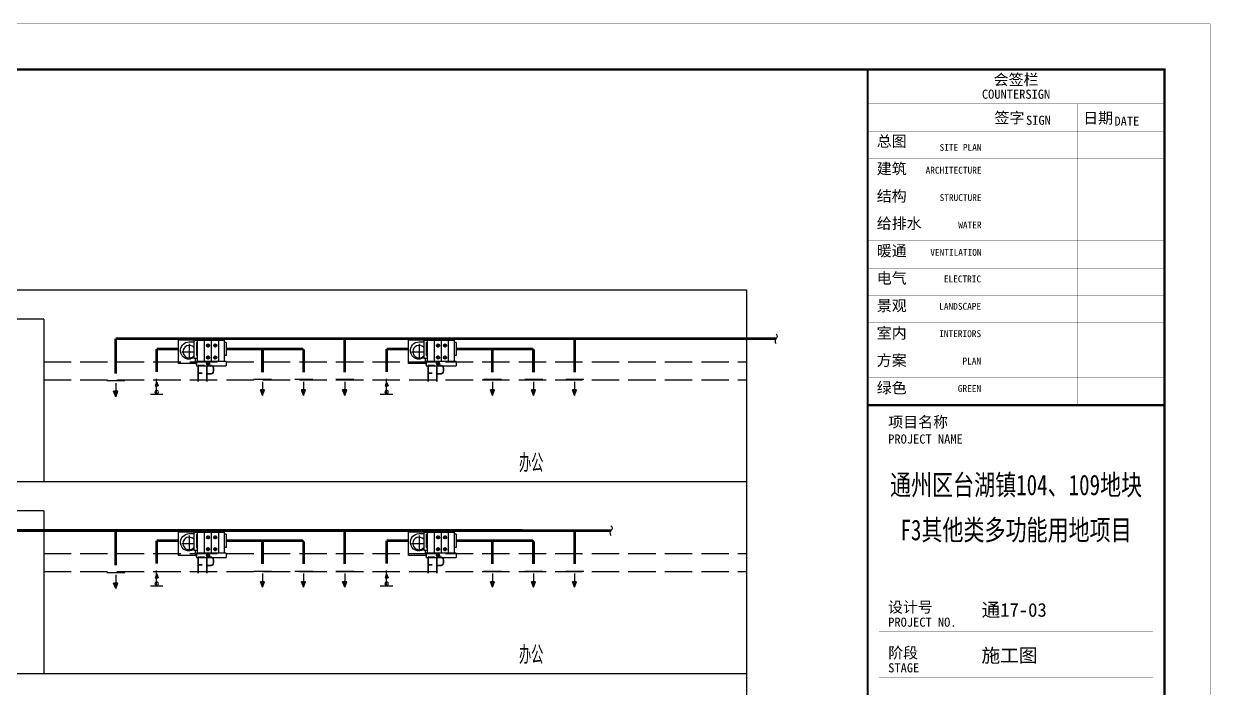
# Model space of a CAD drawing. Extents: x -778003 to -147913, y -2164908 to -814216.
# Drawn here: x -426004 to -400023, y -1054806 to -1040252 of the extents above; entities that cross this region are included whole.
import ezdxf
from ezdxf.enums import TextEntityAlignment as Align

# ---------------------------------------------------------------- set-up
doc = ezdxf.new("R2010")
doc.units = 0
doc.header["$LTSCALE"] = 1000
doc.header["$MEASUREMENT"] = 0
doc.linetypes.add('虚线B', pattern=[0.8, 0.6, -0.2])
doc.layers.get('0').update_dxf_attribs({"linetype": 'CONTINUOUS'})
for name, color, linetype in [('AC-DIM', 3, 'CONTINUOUS'), ('ACS_COM', 7, 'CONTINUOUS'), ('ACS_风机标注', 2, 'CONTINUOUS'), ('EQUIP', 2, 'CONTINUOUS')]:
    doc.layers.add(name, color=color, linetype=linetype)
doc.styles.add('JD', font='ROMANS2.shx', dxfattribs={"width": 0.7, "bigfont": 'HZDF2.shx'})
doc.styles.add('华文细黑', font='STXIHEI.TTF', dxfattribs={"height": 10})

# ---------------------------------------------------------------- blocks, each defined once
blk = doc.blocks.new('A1')
for points, const_width in [([(-584266, -1025182), (-500166, -1025182), (-500166, -965782), (-584266, -965782)], 5), ([(-507666, -966782), (-581766, -966782), (-581766, -1024182), (-507666, -1024182)], 50), ([(-507666, -966782), (-507666, -974132), (-501166, -974132), (-501166, -966782)], 50), ([(-507666, -1024182), (-501166, -1024182), (-501166, -974132), (-507666, -974132)], 50)]:
    blk.add_lwpolyline(points, close=True, dxfattribs=dict(const_width=const_width))
at = {"const_width": 5}
for points in [[(-507666, -967532), (-501166, -967532)], [(-505081, -967532), (-505081, -974132)], [(-503076, -967532), (-503076, -974132)], [(-507666, -968132), (-501166, -968132)], [(-507666, -968732), (-501166, -968732)], [(-507666, -969332), (-501166, -969332)], [(-507666, -969932), (-501166, -969932)], [(-507666, -970532), (-501166, -970532)], [(-507666, -971132), (-501166, -971132)], [(-507666, -971732), (-501166, -971732)], [(-507666, -972332), (-501166, -972332)], [(-507666, -972932), (-501166, -972932)], [(-507666, -972932), (-501166, -972932)], [(-507666, -973532), (-501166, -973532)], [(-507666, -974132), (-501166, -974132)], [(-507416, -979095), (-501416, -979095)], [(-507416, -980095), (-501416, -980095)]]:
    blk.add_lwpolyline(points, dxfattribs=at)
at = {"style": '华文细黑'}
for s, height, p in [('会签栏', 240, (-504416, -966882)), ('COUNTERSIGN', 200, (-504416, -967222))]:
    blk.add_text(s, height=height, dxfattribs=at).set_placement(p, align=Align.TOP_CENTER)
for s, height, p in [('签字', 240, (-504889, -967718)), ('SIGN', 200, (-504198, -967793)), ('日期', 240, (-502946, -967724)), ('DATE', 200, (-502262, -967812)), ('总图', 240, (-507466, -968232)), ('建筑', 240, (-507466, -968832)), ('结构', 240, (-507466, -969432)), ('给排水', 240, (-507466, -970032)), ('暖通', 240, (-507466, -970632)), ('电气', 240, (-507466, -971232)), ('景观', 240, (-507466, -971832)), ('室内', 240, (-507466, -972432)), ('方案', 240, (-507466, -973032)), ('绿色', 240, (-507466, -973632)), ('项目名称', 240, (-507216, -974381)), ('PROJECT NAME', 200, (-507216, -974774)), ('设计号', 240, (-507221, -978434)), ('PROJECT NO.', 200, (-507216, -978785)), ('阶段', 240, (-507216, -979435)), ('STAGE', 200, (-507216, -979785))]:
    blk.add_text(s, height=height, dxfattribs=at).set_placement(p, align=Align.TOP_LEFT)
for s, p in [('SITE PLAN', (-505172, -968412)), ('ARCHITECTURE', (-505172, -968912)), ('STRUCTURE', (-505172, -969512)), ('WATER', (-505172, -970112)), ('VENTILATION', (-505172, -970712)), ('ELECTRIC', (-505181, -971293)), ('LANDSCAPE', (-505181, -971893)), ('INTERIORS', (-505181, -972493)), ('PLAN', (-505181, -973093)), ('GREEN', (-505181, -973693))]:
    blk.add_text(s, height=150, dxfattribs=at).set_placement(p, align=Align.TOP_RIGHT)
at = {"color": 4, "style": '华文细黑', "width": 0.75}
for s, p in [('通州区台湖镇104、109地块', (-504416, -976104)), ('F3其他类多功能用地项目', (-504416, -977091))]:
    blk.add_text(s, height=450, dxfattribs=at).set_placement(p, align=Align.CENTER)
at = {"color": 4, "ltscale": 0.001, "char_height": 300, "width": 5848.95, "attachment_point": 4, "style": '华文细黑'}
for s, insert in [('通17-03', (-505173, -978631)), ('施工图', (-505173, -979631))]:
    blk.add_mtext(s, dxfattribs=dict(at, insert=insert))

msp = doc.modelspace()

# ---------------------------------------------------------------- linework, layer by layer
at = {"linetype": 'Continuous'}
for p, q in [((-420575.2, -1048046.7), (-420968, -1048046.7)), ((-419675.2, -1048046.7), (-420068, -1048046.7)), ((-418775.2, -1048046.7), (-419168, -1048046.7)), ((-415540.7, -1048046.7), (-415933.5, -1048046.7)), ((-414640.7, -1048046.7), (-415033.5, -1048046.7)), ((-413740.7, -1048046.7), (-414133.5, -1048046.7)), ((-423789.2, -1048075.1), (-424182, -1048075.1)), ((-423945, -1048301), (-424035.1, -1048301)), ((-423990.1, -1048421), (-424035.1, -1048301)), ((-423990.1, -1048120.9), (-423990.1, -1048421)), ((-423990.1, -1048421), (-423945, -1048301)), ((-423990.1, -1048421), (-423945, -1048301)), ((-420731, -1048272.6), (-420821.1, -1048272.6)), ((-420776.1, -1048392.7), (-420821.1, -1048272.6)), ((-420776.1, -1048092.5), (-420776.1, -1048392.7)), ((-420776.1, -1048392.7), (-420731, -1048272.6)), ((-420776.1, -1048392.7), (-420731, -1048272.6)), ((-419876.1, -1048392.7), (-419921.1, -1048272.6)), ((-419831, -1048272.6), (-419921.1, -1048272.6)), ((-419876.1, -1048092.5), (-419876.1, -1048392.7)), ((-419876.1, -1048392.7), (-419831, -1048272.6)), ((-419876.1, -1048392.7), (-419831, -1048272.6)), ((-418976.1, -1048392.7), (-419021.1, -1048272.6)), ((-418931, -1048272.6), (-419021.1, -1048272.6)), ((-418976.1, -1048092.5), (-418976.1, -1048392.7)), ((-418976.1, -1048392.7), (-418931, -1048272.6)), ((-418976.1, -1048392.7), (-418931, -1048272.6)), ((-415696.5, -1048272.6), (-415786.6, -1048272.6)), ((-415741.5, -1048392.7), (-415786.6, -1048272.6)), ((-415741.5, -1048092.5), (-415741.5, -1048392.7)), ((-415741.5, -1048392.7), (-415696.5, -1048272.6)), ((-415741.5, -1048392.7), (-415696.5, -1048272.6)), ((-414841.5, -1048392.7), (-414886.6, -1048272.6)), ((-414796.5, -1048272.6), (-414886.6, -1048272.6)), ((-414841.5, -1048092.5), (-414841.5, -1048392.7)), ((-414841.5, -1048392.7), (-414796.5, -1048272.6)), ((-414841.5, -1048392.7), (-414796.5, -1048272.6)), ((-413941.5, -1048392.7), (-413986.6, -1048272.6)), ((-413896.5, -1048272.6), (-413986.6, -1048272.6)), ((-413941.5, -1048092.5), (-413941.5, -1048392.7)), ((-413941.5, -1048392.7), (-413896.5, -1048272.6)), ((-413941.5, -1048392.7), (-413896.5, -1048272.6)), ((-423789.2, -1052275.2), (-424182, -1052275.2)), ((-423990.1, -1052321), (-423990.1, -1052621.1)), ((-420575.2, -1052246.8), (-420968, -1052246.8)), ((-420731, -1052472.7), (-420821.1, -1052472.7)), ((-420776.1, -1052592.7), (-420821.1, -1052472.7)), ((-420776.1, -1052292.6), (-420776.1, -1052592.7)), ((-420776.1, -1052592.7), (-420731, -1052472.7)), ((-420776.1, -1052592.7), (-420731, -1052472.7)), ((-419675.2, -1052246.8), (-420068, -1052246.8)), ((-419876.1, -1052592.7), (-419921.1, -1052472.7)), ((-419831, -1052472.7), (-419921.1, -1052472.7)), ((-419876.1, -1052292.6), (-419876.1, -1052592.7)), ((-419876.1, -1052592.7), (-419831, -1052472.7)), ((-419876.1, -1052592.7), (-419831, -1052472.7)), ((-418775.2, -1052246.8), (-419168, -1052246.8)), ((-418976.1, -1052592.7), (-419021.1, -1052472.7)), ((-418931, -1052472.7), (-419021.1, -1052472.7)), ((-418976.1, -1052292.6), (-418976.1, -1052592.7)), ((-418976.1, -1052592.7), (-418931, -1052472.7)), ((-418976.1, -1052592.7), (-418931, -1052472.7)), ((-415540.7, -1052246.8), (-415933.5, -1052246.8)), ((-415696.5, -1052472.7), (-415786.6, -1052472.7)), ((-415741.5, -1052592.7), (-415786.6, -1052472.7)), ((-415741.5, -1052292.6), (-415741.5, -1052592.7)), ((-415741.5, -1052592.7), (-415696.5, -1052472.7)), ((-415741.5, -1052592.7), (-415696.5, -1052472.7)), ((-414640.7, -1052246.8), (-415033.5, -1052246.8)), ((-414841.5, -1052592.7), (-414886.6, -1052472.7)), ((-414796.5, -1052472.7), (-414886.6, -1052472.7)), ((-414841.5, -1052292.6), (-414841.5, -1052592.7)), ((-414841.5, -1052592.7), (-414796.5, -1052472.7)), ((-414841.5, -1052592.7), (-414796.5, -1052472.7)), ((-413740.7, -1052246.8), (-414133.5, -1052246.8)), ((-413941.5, -1052592.7), (-413986.6, -1052472.7)), ((-413896.5, -1052472.7), (-413986.6, -1052472.7)), ((-413941.5, -1052292.6), (-413941.5, -1052592.7)), ((-413941.5, -1052592.7), (-413896.5, -1052472.7)), ((-413941.5, -1052592.7), (-413896.5, -1052472.7)), ((-423945, -1052501.1), (-424035.1, -1052501.1)), ((-423990.1, -1052621.1), (-424035.1, -1052501.1)), ((-423990.1, -1052621.1), (-423945, -1052501.1)), ((-423990.1, -1052621.1), (-423945, -1052501.1))]:
    msp.add_line(p, q, dxfattribs=at)
msp.add_lwpolyline([(-481625.2, -1041254.7), (-401025.2, -1041254.7), (-401025.2, -1098654.7), (-481625.2, -1098654.7)], close=True)
for points in [[(-423945, -1048301), (-423990.1, -1048421), (-424035.1, -1048301)], [(-420731, -1048272.6), (-420776.1, -1048392.7), (-420821.1, -1048272.6)], [(-419831, -1048272.6), (-419876.1, -1048392.7), (-419921.1, -1048272.6)], [(-418931, -1048272.6), (-418976.1, -1048392.7), (-419021.1, -1048272.6)], [(-415696.5, -1048272.6), (-415741.5, -1048392.7), (-415786.6, -1048272.6)], [(-414796.5, -1048272.6), (-414841.5, -1048392.7), (-414886.6, -1048272.6)], [(-413896.5, -1048272.6), (-413941.5, -1048392.7), (-413986.6, -1048272.6)], [(-420731, -1052472.7), (-420776.1, -1052592.7), (-420821.1, -1052472.7)], [(-419831, -1052472.7), (-419876.1, -1052592.7), (-419921.1, -1052472.7)], [(-418931, -1052472.7), (-418976.1, -1052592.7), (-419021.1, -1052472.7)], [(-415696.5, -1052472.7), (-415741.5, -1052592.7), (-415786.6, -1052472.7)], [(-414796.5, -1052472.7), (-414841.5, -1052592.7), (-414886.6, -1052472.7)], [(-413896.5, -1052472.7), (-413941.5, -1052592.7), (-413986.6, -1052472.7)], [(-423945, -1052501.1), (-423990.1, -1052621.1), (-424035.1, -1052501.1)]]:
    msp.add_solid(points, dxfattribs=at)
at = {"layer": 'AC-DIM'}
for p, q in [((-423092.9, -1048353.6), (-423092.9, -1048026)), ((-418059.6, -1048353.6), (-418059.6, -1048026)), ((-423091.6, -1048100.2), (-423123.2, -1048184.2)), ((-423091.6, -1048100.2), (-423123.2, -1048184.2)), ((-423123.2, -1048184.2), (-423060.1, -1048184.2)), ((-423091.6, -1048100.2), (-423060.1, -1048184.2)), ((-418057.1, -1048100.2), (-418088.7, -1048184.2)), ((-418057.1, -1048100.2), (-418088.7, -1048184.2)), ((-418088.7, -1048184.2), (-418025.6, -1048184.2)), ((-418057.1, -1048100.2), (-418025.6, -1048184.2)), ((-423230.4, -1048364.9), (-422955.4, -1048364.9)), ((-418197.1, -1048364.9), (-417922.2, -1048364.9)), ((-423092.9, -1052553.6), (-423092.9, -1052226.1)), ((-418059.6, -1052553.6), (-418059.6, -1052226.1)), ((-423091.6, -1052300.3), (-423123.2, -1052384.3)), ((-423091.6, -1052300.3), (-423123.2, -1052384.3)), ((-423123.2, -1052384.3), (-423060.1, -1052384.3)), ((-423091.6, -1052300.3), (-423060.1, -1052384.3)), ((-418057.1, -1052300.3), (-418088.7, -1052384.3)), ((-418057.1, -1052300.3), (-418088.7, -1052384.3)), ((-418088.7, -1052384.3), (-418025.6, -1052384.3)), ((-418057.1, -1052300.3), (-418025.6, -1052384.3)), ((-423230.4, -1052565), (-422955.4, -1052565)), ((-418197.1, -1052565), (-417922.2, -1052565))]:
    msp.add_line(p, q, dxfattribs=at)
for centre, start, end in [((-423092.6, -1048316.5), 88.0773, 271.9227), ((-423091.3, -1048316.5), 268.0773, 91.9227), ((-418058.1, -1048316.5), 88.0773, 271.9227), ((-418058.1, -1048316.5), 268.0773, 91.9227), ((-423092.6, -1052516.5), 88.0773, 271.9227), ((-423091.3, -1052516.5), 268.0773, 91.9227), ((-418058.1, -1052516.5), 88.0773, 271.9227), ((-418058.1, -1052516.5), 268.0773, 91.9227)]:
    msp.add_arc(centre, 37.1, start, end, dxfattribs=at)
for points in [[(-423123.2, -1048184.2), (-423091.6, -1048100.2), (-423060.1, -1048184.2)], [(-418088.7, -1048184.2), (-418057.1, -1048100.2), (-418025.6, -1048184.2)], [(-423123.2, -1052384.3), (-423091.6, -1052300.3), (-423060.1, -1052384.3)], [(-418088.7, -1052384.3), (-418057.1, -1052300.3), (-418025.6, -1052384.3)]]:
    msp.add_solid(points, dxfattribs=at)
at = {"layer": 'ACS_COM'}
for p, q in [((-430549.1, -1046080.8), (-410176.6, -1046080.8)), ((-430549.1, -1046080.8), (-410176.6, -1046080.8)), ((-430549.1, -1046080.8), (-410176.6, -1046080.8)), ((-430549.1, -1046080.8), (-410176.6, -1046080.8)), ((-410176.6, -1046080.8), (-410176.6, -1088381.3)), ((-425566.2, -1046722.3), (-430549.1, -1046722.3)), ((-425566.2, -1046722.3), (-425566.2, -1050280.8)), ((-422613.5, -1047696.7), (-422613.5, -1047184.3)), ((-422279.5, -1047184.3), (-422613.5, -1047184.3)), ((-422380.5, -1047259.1), (-422380.5, -1047597.3)), ((-422279.5, -1047184.3), (-421616.5, -1047184.3)), ((-422279.5, -1047184.3), (-422279.5, -1047577.8)), ((-422223.1, -1047231.2), (-422223.1, -1047519.2)), ((-422223.1, -1047231.2), (-422203.7, -1047231.2)), ((-422203.7, -1047184.3), (-422203.7, -1047646)), ((-422044, -1047646), (-422044, -1047184.3)), ((-421888.9, -1047646), (-421888.9, -1047184.3)), ((-421733.8, -1047646), (-421733.8, -1047184.3)), ((-421616.5, -1047184.3), (-421616.5, -1047646)), ((-421572.6, -1047231.2), (-421616.5, -1047231.2)), ((-421572.6, -1047231.2), (-421572.6, -1047519.2)), ((-417579, -1047696.7), (-417579, -1047184.3)), ((-417245, -1047184.3), (-417579, -1047184.3)), ((-417346, -1047259.1), (-417346, -1047597.3)), ((-417245, -1047184.3), (-416582, -1047184.3)), ((-417245, -1047184.3), (-417245, -1047577.8)), ((-417188.6, -1047231.2), (-417188.6, -1047519.2)), ((-417188.6, -1047231.2), (-417169.2, -1047231.2)), ((-417169.2, -1047184.3), (-417169.2, -1047646)), ((-417009.5, -1047646), (-417009.5, -1047184.3)), ((-416854.4, -1047646), (-416854.4, -1047184.3)), ((-416699.2, -1047646), (-416699.2, -1047184.3)), ((-416582, -1047184.3), (-416582, -1047646)), ((-416538.1, -1047231.2), (-416582, -1047231.2)), ((-416538.1, -1047231.2), (-416538.1, -1047519.2)), ((-422545, -1047434.4), (-422279.5, -1047434.4)), ((-422223.1, -1047519.2), (-422203.7, -1047519.2)), ((-421572.6, -1047519.2), (-421616.5, -1047519.2)), ((-417510.4, -1047434.4), (-417245, -1047434.4)), ((-417188.6, -1047519.2), (-417169.2, -1047519.2)), ((-416538.1, -1047519.2), (-416582, -1047519.2)), ((-422251.1, -1047696.7), (-422613.5, -1047696.7)), ((-422279.5, -1047577.8), (-422203.7, -1047577.8)), ((-422251.1, -1047577.8), (-422251.1, -1047696.7)), ((-422251.1, -1047696.7), (-422223.1, -1047696.7)), ((-421572.6, -1047646), (-422223.1, -1047646)), ((-422223.1, -1047646), (-422223.1, -1047743.5)), ((-422223.1, -1047743.5), (-421572.6, -1047743.5)), ((-421572.6, -1047646), (-421572.6, -1047743.5)), ((-417216.6, -1047696.7), (-417579, -1047696.7)), ((-417245, -1047577.8), (-417169.2, -1047577.8)), ((-417216.6, -1047577.8), (-417216.6, -1047696.7)), ((-417216.6, -1047696.7), (-417188.6, -1047696.7)), ((-416538.1, -1047646), (-417188.6, -1047646)), ((-417188.6, -1047646), (-417188.6, -1047743.5)), ((-417188.6, -1047743.5), (-416538.1, -1047743.5)), ((-416538.1, -1047646), (-416538.1, -1047743.5)), ((-430549.1, -1050280.8), (-410176.6, -1050280.8)), ((-425566.2, -1050922.3), (-430549.1, -1050922.3)), ((-425566.2, -1050922.3), (-425566.2, -1054480.8)), ((-422613.5, -1051896.8), (-422613.5, -1051384.3)), ((-422279.5, -1051384.3), (-422613.5, -1051384.3)), ((-422279.5, -1051384.3), (-421616.5, -1051384.3)), ((-422279.5, -1051384.3), (-422279.5, -1051777.8)), ((-422223.1, -1051431.3), (-422223.1, -1051719.3)), ((-422223.1, -1051431.3), (-422203.7, -1051431.3)), ((-422203.7, -1051384.3), (-422203.7, -1051846.1)), ((-422044, -1051846.1), (-422044, -1051384.3)), ((-421888.9, -1051846.1), (-421888.9, -1051384.3)), ((-421733.8, -1051846.1), (-421733.8, -1051384.3)), ((-421616.5, -1051384.3), (-421616.5, -1051846.1)), ((-421572.6, -1051431.3), (-421616.5, -1051431.3)), ((-421572.6, -1051431.3), (-421572.6, -1051719.3)), ((-417579, -1051896.8), (-417579, -1051384.3)), ((-417245, -1051384.3), (-417579, -1051384.3)), ((-417245, -1051384.3), (-416582, -1051384.3)), ((-417245, -1051384.3), (-417245, -1051777.8)), ((-417188.6, -1051431.3), (-417188.6, -1051719.3)), ((-417188.6, -1051431.3), (-417169.2, -1051431.3)), ((-417169.2, -1051384.3), (-417169.2, -1051846.1)), ((-417009.5, -1051846.1), (-417009.5, -1051384.3)), ((-416854.4, -1051846.1), (-416854.4, -1051384.3)), ((-416699.2, -1051846.1), (-416699.2, -1051384.3)), ((-416582, -1051384.3), (-416582, -1051846.1)), ((-416538.1, -1051431.3), (-416582, -1051431.3)), ((-416538.1, -1051431.3), (-416538.1, -1051719.3)), ((-422545, -1051634.4), (-422279.5, -1051634.4)), ((-422380.5, -1051459.1), (-422380.5, -1051797.3)), ((-417510.4, -1051634.4), (-417245, -1051634.4)), ((-417346, -1051459.1), (-417346, -1051797.3)), ((-422251.1, -1051896.8), (-422613.5, -1051896.8)), ((-422279.5, -1051777.8), (-422203.7, -1051777.8)), ((-422251.1, -1051777.8), (-422251.1, -1051896.8)), ((-422251.1, -1051896.8), (-422223.1, -1051896.8)), ((-422223.1, -1051719.3), (-422203.7, -1051719.3)), ((-421572.6, -1051846.1), (-422223.1, -1051846.1)), ((-422223.1, -1051846.1), (-422223.1, -1051943.5)), ((-422223.1, -1051943.5), (-421572.6, -1051943.5)), ((-421572.6, -1051719.3), (-421616.5, -1051719.3)), ((-421572.6, -1051846.1), (-421572.6, -1051943.5)), ((-417216.6, -1051896.8), (-417579, -1051896.8)), ((-417245, -1051777.8), (-417169.2, -1051777.8)), ((-417216.6, -1051777.8), (-417216.6, -1051896.8)), ((-417216.6, -1051896.8), (-417188.6, -1051896.8)), ((-417188.6, -1051719.3), (-417169.2, -1051719.3)), ((-416538.1, -1051846.1), (-417188.6, -1051846.1)), ((-417188.6, -1051846.1), (-417188.6, -1051943.5)), ((-417188.6, -1051943.5), (-416538.1, -1051943.5)), ((-416538.1, -1051719.3), (-416582, -1051719.3)), ((-416538.1, -1051846.1), (-416538.1, -1051943.5)), ((-430549.1, -1054480.9), (-410176.6, -1054480.9))]:
    msp.add_line(p, q, dxfattribs=at)
at = {"layer": 'ACS_COM', "color": 1}
for p, q in [((-421966.5, -1047342.6), (-421966.5, -1047258)), ((-421811.3, -1047342.6), (-421811.3, -1047258)), ((-416931.9, -1047342.6), (-416931.9, -1047258)), ((-416776.8, -1047342.6), (-416776.8, -1047258)), ((-422010.5, -1047300.8), (-421920.3, -1047300.8)), ((-421966.5, -1047602.4), (-421966.5, -1047517.8)), ((-421855.4, -1047300.8), (-421765.1, -1047300.8)), ((-421811.3, -1047602.4), (-421811.3, -1047517.8)), ((-416976, -1047300.8), (-416885.8, -1047300.8)), ((-416931.9, -1047602.4), (-416931.9, -1047517.8)), ((-416820.9, -1047300.8), (-416730.6, -1047300.8)), ((-416776.8, -1047602.4), (-416776.8, -1047517.8)), ((-422010.5, -1047560.6), (-421920.3, -1047560.6)), ((-422010.5, -1047694.8), (-421920.3, -1047694.8)), ((-421966.5, -1047736.7), (-421966.5, -1047652)), ((-421855.4, -1047560.6), (-421765.1, -1047560.6)), ((-416976, -1047560.6), (-416885.8, -1047560.6)), ((-416976, -1047694.8), (-416885.8, -1047694.8)), ((-416931.9, -1047736.7), (-416931.9, -1047652)), ((-416820.9, -1047560.6), (-416730.6, -1047560.6)), ((-422010.5, -1051500.9), (-421920.3, -1051500.9)), ((-421966.5, -1051542.7), (-421966.5, -1051458)), ((-421855.4, -1051500.9), (-421765.1, -1051500.9)), ((-421811.3, -1051542.7), (-421811.3, -1051458)), ((-416976, -1051500.9), (-416885.8, -1051500.9)), ((-416931.9, -1051542.7), (-416931.9, -1051458)), ((-416820.9, -1051500.9), (-416730.6, -1051500.9)), ((-416776.8, -1051542.7), (-416776.8, -1051458)), ((-422010.5, -1051760.6), (-421920.3, -1051760.6)), ((-422010.5, -1051894.9), (-421920.3, -1051894.9)), ((-421966.5, -1051802.5), (-421966.5, -1051717.8)), ((-421966.5, -1051936.7), (-421966.5, -1051852.1)), ((-421855.4, -1051760.6), (-421765.1, -1051760.6)), ((-421811.3, -1051802.5), (-421811.3, -1051717.8)), ((-416976, -1051760.6), (-416885.8, -1051760.6)), ((-416976, -1051894.9), (-416885.8, -1051894.9)), ((-416931.9, -1051802.5), (-416931.9, -1051717.8)), ((-416931.9, -1051936.7), (-416931.9, -1051852.1)), ((-416820.9, -1051760.6), (-416730.6, -1051760.6)), ((-416776.8, -1051802.5), (-416776.8, -1051717.8))]:
    msp.add_line(p, q, dxfattribs=at)
at = {"layer": 'ACS_COM', "linetype": '虚线B'}
for p, q in [((-425566.2, -1047654.4), (-410176.6, -1047654.4)), ((-425566.2, -1048048.4), (-410176.6, -1048048.4)), ((-425566.2, -1051854.4), (-410176.6, -1051854.4)), ((-425566.2, -1052248.5), (-410176.6, -1052248.5))]:
    msp.add_line(p, q, dxfattribs=at)
at = {"layer": 'ACS_COM', "color": 2, "const_width": 60}
for points in [[(-423990.1, -1047150), (-423990.1, -1047914.8)], [(-423990.1, -1047150.4), (-409530.8, -1047151.3)], [(-418976.1, -1047150.3), (-418976.1, -1047886.4)], [(-413941.5, -1047150.6), (-413941.5, -1047886.4)], [(-423091.6, -1047375.2), (-422623.5, -1047375.2)], [(-423091.6, -1047375.2), (-423091.6, -1047876.4)], [(-421572.6, -1047375.2), (-419886.1, -1047375.2)], [(-420776.1, -1047385.2), (-420776.1, -1047886.4)], [(-419876.1, -1047385.2), (-419876.1, -1047886.4)], [(-418057.1, -1047375.2), (-417589, -1047375.2)], [(-418057.1, -1047375.2), (-418057.1, -1047876.4)], [(-416538.1, -1047375.2), (-414851.5, -1047375.2)], [(-415741.5, -1047385.2), (-415741.5, -1047886.4)], [(-414841.5, -1047385.2), (-414841.5, -1047886.4)], [(-429472.5, -1051350), (-413144.7, -1051351.3)], [(-423990.1, -1051350.1), (-423990.1, -1052114.9)], [(-418976.1, -1051350.4), (-418976.1, -1052086.5)], [(-413941.5, -1051350.7), (-413941.5, -1052086.5)], [(-423091.6, -1051575.3), (-422623.5, -1051575.3)], [(-423091.6, -1051575.3), (-423091.6, -1052076.5)], [(-421572.6, -1051575.3), (-419886.1, -1051575.3)], [(-420776.1, -1051585.3), (-420776.1, -1052086.5)], [(-419876.1, -1051585.3), (-419876.1, -1052086.5)], [(-418057.1, -1051575.3), (-417589, -1051575.3)], [(-418057.1, -1051575.3), (-418057.1, -1052076.5)], [(-416538.1, -1051575.3), (-414851.5, -1051575.3)], [(-415741.5, -1051585.3), (-415741.5, -1052086.5)], [(-414841.5, -1051585.3), (-414841.5, -1052086.5)]]:
    msp.add_lwpolyline(points, dxfattribs=at)
at = {"layer": 'ACS_COM'}
for points in [[(-422279.5, -1047562.2, -0.575851), (-422569.8, -1047434.4, -0.4414271), (-422380.5, -1047218.6, -0.0036915), (-422279.5, -1047217.4, -0.0036915)], [(-417245, -1047562.2, -0.575851), (-417535.3, -1047434.4, -0.4414271), (-417346, -1047218.6, -0.0036915), (-417245, -1047217.4, -0.0036915)], [(-422279.5, -1051762.2, -0.575851), (-422569.8, -1051634.4, -0.4414271), (-422380.5, -1051418.7, -0.0036915), (-422279.5, -1051417.5, -0.0036915)], [(-417245, -1051762.2, -0.575851), (-417535.3, -1051634.4, -0.4414271), (-417346, -1051418.7, -0.0036915), (-417245, -1051417.5, -0.0036915)]]:
    msp.add_lwpolyline(points, format="xyb", dxfattribs=at)
at = {"layer": 'ACS_COM', "color": 1}
for centre in [(-421966.5, -1047300.8), (-421811.3, -1047300.8), (-416931.9, -1047300.8), (-416776.8, -1047300.8), (-421966.5, -1047560.6), (-421811.3, -1047560.6), (-416931.9, -1047560.6), (-416776.8, -1047560.6), (-421966.5, -1047694.8), (-416931.9, -1047694.8), (-421966.5, -1051500.9), (-421811.3, -1051500.9), (-416931.9, -1051500.9), (-416776.8, -1051500.9), (-421966.5, -1051760.6), (-421966.5, -1051894.9), (-421811.3, -1051760.6), (-416931.9, -1051760.6), (-416931.9, -1051894.9), (-416776.8, -1051760.6)]:
    msp.add_circle(centre, 32.4, dxfattribs=at)
at = {"layer": 'ACS_COM'}
for centre in [(-422380.5, -1047434.4), (-417346, -1047434.4), (-422380.5, -1051634.4), (-417346, -1051634.4)]:
    msp.add_arc(centre, 136.5, 42.28046, 317.71954, dxfattribs=at)
at = {"layer": 'ACS_COM', "color": 2}
for centre in [(-420786.1, -1047385.2), (-419886.1, -1047385.2), (-419886.1, -1047385.2), (-418986.1, -1047385.2), (-418986.1, -1047385.2), (-415751.5, -1047385.2), (-414851.5, -1047385.2), (-414851.5, -1047385.2), (-413951.5, -1047385.2), (-413951.5, -1047385.2), (-420786.1, -1051585.3), (-419886.1, -1051585.3), (-419886.1, -1051585.3), (-418986.1, -1051585.3), (-418986.1, -1051585.3), (-415751.5, -1051585.3), (-414851.5, -1051585.3), (-414851.5, -1051585.3), (-413951.5, -1051585.3), (-413951.5, -1051585.3)]:
    msp.add_arc(centre, 10, 0, 90, dxfattribs=at)
at = {"layer": 'EQUIP'}
for points in [[(-409530.8, -1047046.3, -0.4250538), (-409530.8, -1047151.3, 0.4250538), (-409530.8, -1047256.2)], [(-413144.7, -1051246.4, -0.4250538), (-413144.7, -1051351.3, 0.4250538), (-413144.7, -1051456.3)]]:
    msp.add_lwpolyline(points, format="xyb", dxfattribs=at)

# ---------------------------------------------------------------- block references
msp.add_blockref('A1', (100141.1, -74472.9))

# ---------------------------------------------------------------- texts
at = {"linetype": 'Continuous', "style": 'JD', "width": 0.7}
for p in [(-415158, -1050073.7), (-415158, -1054273.7)]:
    msp.add_text('办公', height=400, dxfattribs=at).set_placement(p)
at = {"layer": 'ACS_风机标注', "color": 6, "style": 'JD', "width": 0.7}
for p in [(-422223.6, -1048085.5), (-417189.1, -1048085.5), (-422223.6, -1052285.5), (-417189.1, -1052285.5)]:
    msp.add_text('FP', height=350, dxfattribs=at).set_placement(p)

doc.saveas('drawing.dxf')
